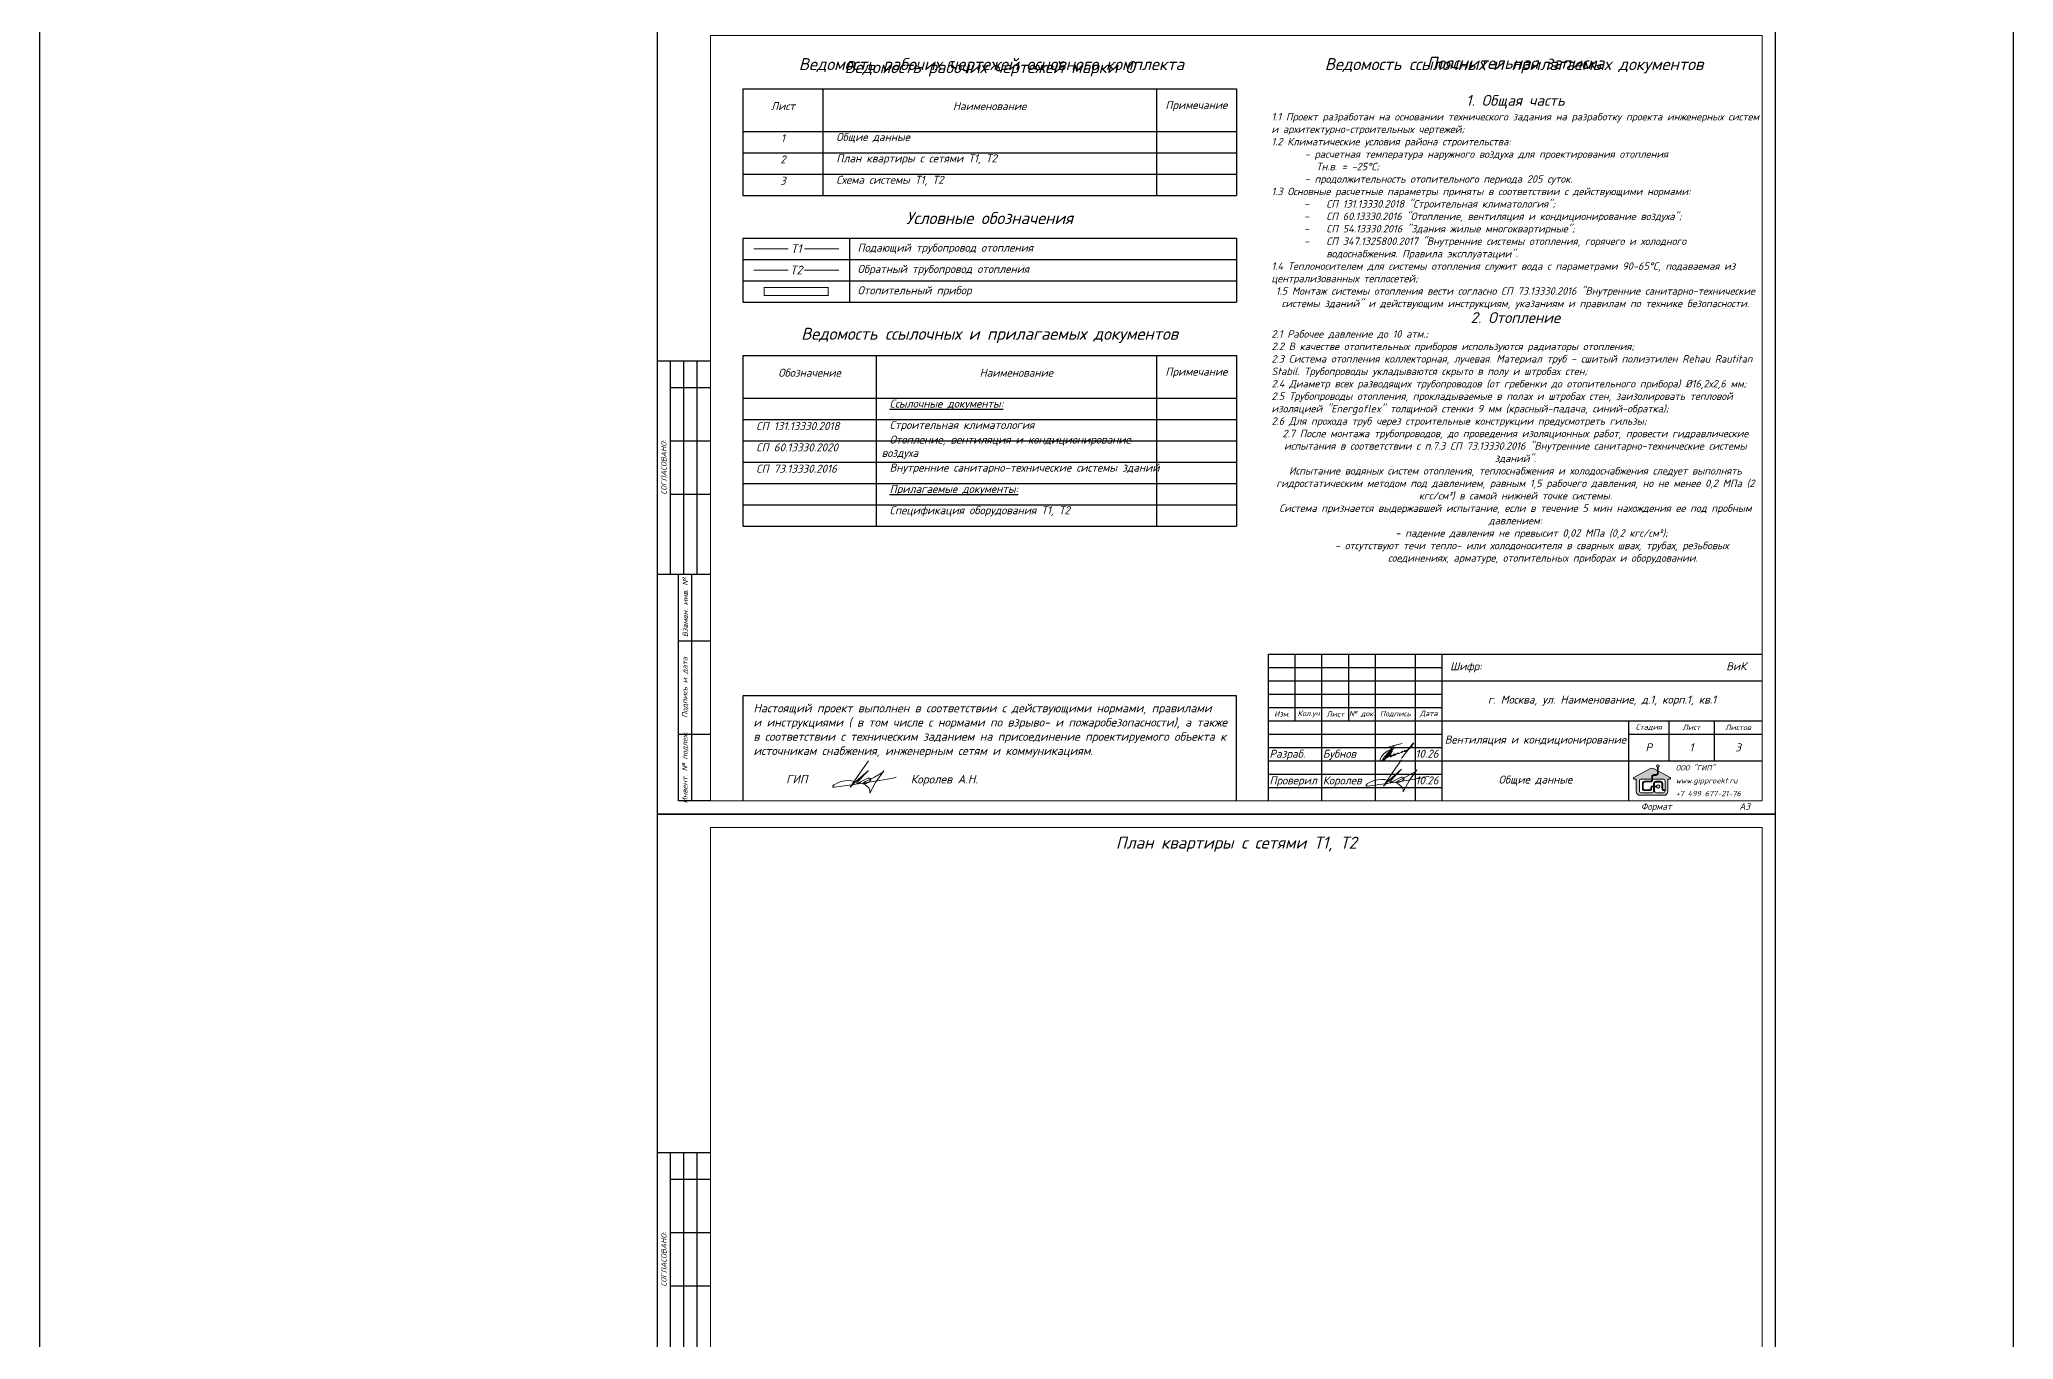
# Model space of a CAD drawing. Header units: millimetres. Extents: x 3082 to 230946, y 1570 to 312844.
# Drawn here: x 102330 to 139332, y 146739 to 171118 of the extents above; entities that cross this region are included whole.
import ezdxf
from ezdxf.enums import TextEntityAlignment as Align

# ---------------------------------------------------------------- set-up
doc = ezdxf.new("R2010")
doc.units = ezdxf.units.MM
for name, color, linetype, lineweight in [('A_K1', 14, 'Continuous', 0), ('A_T1', 1, 'Continuous', 0), ('Ramka', 7, 'Continuous', 0)]:
    doc.layers.add(name, color=color, linetype=linetype, lineweight=lineweight)
for name, color, linetype in [('FORMAT', 7, 'Continuous'), ('FORMATKA', 7, 'Continuous'), ('TEXT', 250, 'Continuous')]:
    doc.layers.add(name, color=color, linetype=linetype)
doc.styles.add('ls_200', font='isocpeui.ttf', dxfattribs={"height": 200})

# ---------------------------------------------------------------- blocks, each defined once
blk = doc.blocks.new('giplogo01')
h = blk.add_hatch(color=5)
h.dxf.hatch_style = 1
h.paths.add_polyline_path([(210, 2227), (435, 2227, 0.4142136), (576, 2368), (576, 2667), (236, 2849, 0.2504322), (-236, 2849), (-1953, 1931, 0.7804491), (-1908, 1752), (-1692, 1752), (-1692, 400, 0.4142136), (-1292, 0), (0, 0), (1292, 0, 0.4142136), (1692, 400), (1692, 1752), (1908, 1752, 0.7804491), (1953, 1931), (665, 2619), (665, 2368, -0.4142136), (435, 2138), (210, 2138, 0.4142136), (69, 1997), (69, 1752), (1182, 1752, -0.4142136), (1412, 1522), (1412, 594), (1288, 594, -0.4142136), (1147, 735), (1147, 1287, 0.4142136), (917, 1517), (408, 1517, 0.4142136), (178, 1287), (178, 1091), (267, 1091), (267, 1287, -0.4142136), (408, 1428), (917, 1428, -0.4142136), (1058, 1287), (1058, 735, 0.4142136), (1288, 505), (1412, 505, -0.4142136), (1182, 275), (497, 275, -0.4142136), (267, 505), (267, 802), (178, 802), (178, 506, -0.4142136), (-52, 276), (-1133, 276, -0.4142136), (-1363, 506), (-1363, 1522, -0.4142136), (-1133, 1752), (-20, 1752), (-20, 1997, -0.4142136)])
h.paths.add_polyline_path([(69, 1661), (69, 1752), (-20, 1752), (-20, 1661, -0.4142136), (-161, 1520), (-796, 1520, 0.4142136), (-1026, 1290), (-1026, 729, 0.4142136), (-796, 499), (-285, 499, 0.4142136), (-55, 729), (-55, 761, -0.4142136), (86, 902), (497, 902, 7.5648083), (497, 991), (86, 991, 0.4142136), (-144, 761), (-144, 729, -0.4142136), (-285, 588), (-796, 588, -0.4142136), (-937, 729), (-937, 1290, -0.4142136), (-796, 1431), (-161, 1431, 0.4142136)], flags=17)
h.paths.add_polyline_path([(576, 3014), (576, 2667), (665, 2619), (665, 3014, 6.0054408)])
at = {"color": 5}
for points in [[(-1956, 1929), (-236, 2849, -0.2504322), (236, 2849), (1953, 1931, -0.7804491), (1908, 1752), (1692, 1752), (1692, 400, -0.4142136), (1292, 0), (0, 0), (-1292, 0, -0.4142136), (-1692, 400), (-1692, 1752), (-1908, 1752, -0.7804491), (-1953, 1931), (-236, 2849, -0.2504322), (236, 2849), (1956, 1929)], [(1412, 594), (1288, 594, -0.4142136), (1147, 735), (1147, 1287, 0.4142136), (917, 1517), (408, 1517, 0.4142136), (178, 1287), (178, 1091), (267, 1091), (267, 1287, -0.4142136), (408, 1428), (917, 1428, -0.4142136), (1058, 1287), (1058, 735, 0.4142136), (1288, 505), (1412, 505, -0.4142136), (1182, 275), (497, 275, -0.4142136), (267, 505), (267, 802), (178, 802), (178, 506, -0.4142136), (-52, 276), (-1133, 276, -0.4142136), (-1363, 506), (-1363, 1522, -0.4142136), (-1133, 1752), (1182, 1752, -0.4142136), (1412, 1522), (1412, 594), (1377, 594)]]:
    blk.add_lwpolyline(points, format="xyb", dxfattribs=at)
blk.add_lwpolyline([(665, 3014), (665, 2368, -0.4142136), (435, 2138), (210, 2138, 0.4142136), (69, 1997), (69, 1661, -0.4142136), (-161, 1431), (-796, 1431, 0.4142136), (-937, 1290), (-937, 729, 0.4142136), (-796, 588), (-285, 588, 0.4142136), (-144, 729), (-144, 761, -0.4142136), (86, 991), (497, 991, -7.5648083), (497, 902), (86, 902, 0.4142136), (-55, 761), (-55, 729, -0.4142136), (-285, 499), (-796, 499, -0.4142136), (-1026, 729), (-1026, 1290, -0.4142136), (-796, 1520), (-161, 1520, 0.4142136), (-20, 1661), (-20, 1997, -0.4142136), (210, 2227), (435, 2227), (210, 2227), (435, 2227, 0.4142136), (576, 2368), (576, 3014), (576, 3014), (576, 3014, -6.0054408)], format="xyb", close=True, dxfattribs=at)
blk = doc.blocks.new('*U456')
at = {"linetype": 'Continuous'}
for points in [[(-20961, 8500), (-19961, 8500)], [(-20711, 4500), (-20711, 8500)], [(-20461, 4500), (-20461, 8500)], [(-20211, 4500), (-20211, 8500)], [(-20711, 8000), (-19961, 8000)], [(-20711, 7000), (-19961, 7000)], [(-20711, 6000), (-19961, 6000)], [(-20961, 4500), (-19961, 4500)], [(-20561, 250), (-20561, 4500)], [(-20561, 4500), (-19979, 4500)], [(-20311, 250), (-20311, 4500)], [(-20561, 3250), (-19961, 3250)], [(-20561, 1500), (-19961, 1500)], [(-19961, 250), (-20561, 250)]]:
    blk.add_lwpolyline(points, dxfattribs=at)
for points in [[(-9500, 250), (-9500, 3000), (-250, 3000)], [(-9000, 1750), (-9000, 3000)], [(-8500, 250), (-8500, 3000)], [(-8000, 1750), (-8000, 3000)], [(-7500, 250), (-7500, 3000)], [(-6750, 250), (-6750, 3000)], [(-6250, 250), (-6250, 3000)], [(-9500, 2750), (-6250, 2750)], [(-9500, 2500), (-6250, 2500)], [(-9500, 2250), (-6250, 2250)], [(-6250, 2500), (-250, 2500)], [(-9500, 2000), (-6250, 2000)], [(-9500, 1750), (-6250, 1750)], [(-9500, 1500), (-6250, 1500)], [(-6250, 1750), (-250, 1750)], [(-2750, 250), (-2750, 1750)], [(-2750, 1500), (-250, 1500)], [(-2000, 1750), (-2000, 1000)], [(-1150, 1750), (-1150, 1000)], [(-9500, 1250), (-6250, 1250)], [(-9500, 1000), (-6250, 1000)], [(-9500, 750), (-6250, 750)], [(-6250, 1000), (-250, 1000)], [(-9500, 500), (-6250, 500)]]:
    blk.add_lwpolyline(points)
at = {"layer": 'Ramka', "color": 7}
for points in [[(-20961, 0), (0, 0), (0, 14850), (-20961, 14850)], [(-19961, 250), (-250, 250), (-250, 14600), (-19961, 14600)]]:
    blk.add_lwpolyline(points, close=True, dxfattribs=at)
at = {"layer": 'Ramka', "color": 5, "lineweight": 9, "flags": 128}
for points in [[(-7318, 1226), (-7313, 1234), (-7153, 1284), (-6999, 1321), (-7149, 1284), (-7318, 1082), (-7329, 1066), (-7345, 1044), (-7356, 1028), (-7367, 1012), (-7371, 1004), (-7372, 1001), (-7374, 1000), (-7377, 992), (-7382, 985), (-7367, 1012), (-7351, 1036), (-7329, 1066), (-7296, 1096), (-7279, 1113), (-7262, 1130), (-7246, 1145), (-7234, 1157), (-7220, 1170), (-7200, 1190), (-7173, 1217), (-7157, 1236), (-7149, 1246), (-7146, 1250), (-7143, 1255), (-7173, 1217), (-7201, 1180), (-7232, 1145), (-7241, 1132), (-7248, 1124), (-7263, 1106), (-7270, 1097), (-7285, 1080), (-7293, 1070), (-7299, 1062), (-7308, 1051), (-7309, 1047), (-7316, 1033), (-7319, 1028), (-7324, 1021), (-7328, 1015), (-7331, 1012), (-7333, 1011), (-7326, 1025), (-7322, 1032), (-7317, 1039), (-7312, 1047), (-7304, 1057), (-7271, 1096), (-7253, 1118), (-7231, 1138), (-7214, 1154), (-7200, 1168), (-7193, 1174), (-7185, 1181), (-7179, 1186), (-7202, 1156), (-7214, 1139), (-7230, 1117), (-7245, 1097), (-7252, 1088), (-7257, 1081), (-7261, 1076), (-7264, 1071), (-7267, 1067), (-7273, 1060), (-7237, 1102), (-7227, 1110), (-7220, 1120), (-7216, 1125), (-7206, 1134), (-7244, 1079), (-7223, 1116), (-7216, 1131), (-7208, 1148), (-7207, 1161), (-7206, 1168), (-7207, 1174), (-7209, 1184), (-7210, 1188), (-7216, 1193), (-7220, 1194), (-7226, 1195), (-7234, 1195), (-7251, 1190), (-7263, 1185), (-7276, 1178), (-7287, 1172), (-7311, 1155), (-7326, 1143), (-7349, 1121), (-7367, 1099), (-7378, 1083), (-7383, 1078), (-7391, 1064), (-7404, 1041), (-7409, 1025), (-7410, 1017), (-7410, 1010), (-7407, 1001), (-7402, 997), (-7390, 996), (-7378, 997), (-7353, 1012), (-7337, 1021), (-7299, 1049), (-7276, 1065), (-7259, 1076), (-7243, 1082), (-7218, 1097), (-7205, 1102), (-7216, 1086), (-7223, 1076), (-7225, 1073), (-7225, 1071), (-7219, 1070), (-7212, 1073), (-7154, 1115), (-7129, 1134), (-7147, 1115), (-7157, 1103), (-7159, 1099), (-7159, 1095), (-7154, 1094), (-7148, 1096), (-7063, 1150), (-7072, 1139), (-7073, 1134), (-7072, 1132), (-7071, 1132), (-7066, 1132), (-7051, 1135), (-7031, 1146), (-7013, 1156), (-6999, 1164), (-6991, 1169), (-6988, 1174), (-6987, 1175), (-6990, 1177), (-6996, 1176), (-7000, 1173), (-7002, 1169), (-7004, 1164), (-7005, 1161), (-7004, 1159), (-6998, 1157), (-6991, 1159), (-6981, 1163), (-6961, 1172), (-6955, 1174), (-6949, 1179), (-6947, 1181), (-6944, 1185), (-6944, 1188), (-6947, 1189), (-6950, 1189), (-6953, 1187), (-6956, 1184), (-6957, 1179), (-6957, 1177), (-6955, 1174), (-6952, 1174), (-6948, 1172), (-6942, 1175), (-6937, 1177), (-6865, 1222), (-6846, 1238), (-6825, 1258), (-6810, 1278), (-6802, 1290), (-6779, 1333), (-6780, 1335), (-6812, 1307), (-6868, 1230), (-7002, 1054), (-7008, 1044)], [(-7009, 1018), (-7157, 803), (-7348, 521), (-7251, 622), (-7007, 838), (-7216, 622), (-7231, 586), (-7199, 595), (-7155, 624), (-7018, 692), (-6988, 692), (-6963, 683), (-6961, 662), (-6998, 615), (-7048, 595), (-7086, 591), (-7095, 608), (-7061, 631), (-6894, 713), (-6727, 809), (-6720, 826), (-6725, 827), (-6729, 823), (-6749, 783), (-6835, 675), (-6869, 621), (-6979, 413), (-6980, 466), (-7002, 512), (-7070, 568), (-7119, 591), (-7203, 612), (-7274, 630), (-7325, 644), (-7363, 648), (-7456, 642), (-7507, 632), (-7554, 615), (-7608, 591), (-7651, 566), (-7675, 540), (-7677, 527), (-7664, 519), (-7646, 523), (-7327, 566), (-6914, 627), (-6617, 680), (-6549, 695), (-6503, 702), (-6491, 709)]]:
    blk.add_lwpolyline(points, dxfattribs=at)
at = {"layer": 'A_K1', "xscale": 0.1741164628948324, "yscale": 0.1741164628948324, "zscale": 0.1741164628948324}
blk.add_blockref('giplogo01', (-2314, 351), dxfattribs=at)
at = {"layer": 'A_K1', "color": 5, "insert": (-1870, 625), "char_height": 100, "width": 1620.21, "attachment_point": 4, "line_spacing_factor": 1.45, "style": 'ls_200'}
blk.add_mtext('\\pxql;ООО "ГИП"\\Pwww.gipproekt.ru\\P+7 499 677-21-76', dxfattribs=at)
at = {"layer": 'Ramka', "lineweight": 9, "style": 'ls_200'}
for s, p in [('Разраб.', (-9485, 1055)), ('Бубнов', (-8485, 1055)), ('10.26', (-6750, 1055)), ('Проверил', (-9485, 555)), ('Королев', (-8485, 555)), ('10.26', (-6750, 555))]:
    blk.add_text(s, height=150, dxfattribs=at).set_placement(p)
at = {"layer": 'TEXT', "color": 0, "linetype": 'Continuous', "lineweight": 0, "char_height": 100, "attachment_point": 5, "rotation": 90, "style": 'ls_200'}
for s, insert, width in [('\\pxqc;СОГЛАСОВАНО:', (-20836, 6500), 4000), ('\\pxqc;Взамен. инв. №', (-20436, 3875), 1250), ('\\pxqc;Подпись и дата', (-20436, 2375), 1750), ('\\pxqc;Инвент. № подлеж.', (-20436, 875), 1250)]:
    blk.add_mtext(s, dxfattribs=dict(at, insert=insert, width=width))
at = {"layer": 'TEXT', "color": 0, "linetype": 'Continuous', "lineweight": 0, "style": 'ls_200'}
for s, insert, char_height, width, attachment_point in [('\\pxi1,ql;Шифр:                                                ВиК', (-6250, 2750), 150, 6000, 4), ('\\pxqc;Изм.', (-9250, 1875), 100, 500, 5), ('\\pxqc;Кол.уч', (-8750, 1875), 100, 500, 5), ('\\pxqc;Лист', (-8250, 1875), 100, 500, 5), ('№ док.', (-7750, 1875), 100, 500, 5), ('\\pxqc;Подпись', (-7125, 1875), 100, 750, 5), ('\\pxqc;Дата', (-6500, 1875), 100, 500, 5), ('\\pxqc;Стадия', (-2375, 1625), 100, 750, 5), ('\\pxqc;Лист', (-1575, 1625), 100, 850, 5), ('\\pxqc;Листов', (-700, 1625), 100, 900, 5), ('\\pxqc;Вентиляция и кондиционирование', (-6250, 1375), 150, 3500, 4), ('\\pxqc;Формат                А3', (-250, 125), 124.67, 2500, 6)]:
    blk.add_mtext(s, dxfattribs=dict(at, insert=insert, char_height=char_height, width=width, attachment_point=attachment_point))
blk = doc.blocks.new('*U490')
at = {"layer": 'FORMATKA', "lineweight": 0, "insert": (0, 0), "char_height": 150, "width": 6000, "attachment_point": 5, "style": 'ls_200'}
blk.add_mtext('\\pxqc;{\\C0;г. Москва, ул. Наименование, д.1, корп.1, кв.1}', dxfattribs=at)
blk = doc.blocks.new('*U491')
at = {"color": 0, "linetype": 'ByBlock', "lineweight": -2, "transparency": 16777216}
blk.add_blockref('*U490', (0, 0), dxfattribs=at)
blk = doc.blocks.new('*U446')
at = {"linetype": 'Continuous'}
for points in [[(-20961, 8500), (-19961, 8500)], [(-20711, 4500), (-20711, 8500)], [(-20461, 4500), (-20461, 8500)], [(-20211, 4500), (-20211, 8500)], [(-20711, 8000), (-19961, 8000)], [(-20711, 7000), (-19961, 7000)], [(-20711, 6000), (-19961, 6000)], [(-20961, 4500), (-19961, 4500)], [(-20561, 250), (-20561, 4500)], [(-20561, 4500), (-19979, 4500)], [(-20311, 250), (-20311, 4500)], [(-20561, 3250), (-19961, 3250)], [(-20561, 1500), (-19961, 1500)], [(-19961, 250), (-20561, 250)]]:
    blk.add_lwpolyline(points, dxfattribs=at)
for points in [[(-9500, 250), (-9500, 3000), (-250, 3000)], [(-9000, 1750), (-9000, 3000)], [(-8500, 250), (-8500, 3000)], [(-8000, 1750), (-8000, 3000)], [(-7500, 250), (-7500, 3000)], [(-6750, 250), (-6750, 3000)], [(-6250, 250), (-6250, 3000)], [(-9500, 2750), (-6250, 2750)], [(-9500, 2500), (-6250, 2500)], [(-9500, 2250), (-6250, 2250)], [(-6250, 2500), (-250, 2500)], [(-9500, 2000), (-6250, 2000)], [(-9500, 1750), (-6250, 1750)], [(-9500, 1500), (-6250, 1500)], [(-6250, 1750), (-250, 1750)], [(-2750, 250), (-2750, 1750)], [(-2750, 1500), (-250, 1500)], [(-2000, 1750), (-2000, 1000)], [(-1150, 1750), (-1150, 1000)], [(-9500, 1250), (-6250, 1250)], [(-9500, 1000), (-6250, 1000)], [(-9500, 750), (-6250, 750)], [(-6250, 1000), (-250, 1000)], [(-9500, 500), (-6250, 500)]]:
    blk.add_lwpolyline(points)
at = {"layer": 'Ramka', "color": 7}
for points in [[(-20961, 0), (0, 0), (0, 14850), (-20961, 14850)], [(-19961, 250), (-250, 250), (-250, 14600), (-19961, 14600)]]:
    blk.add_lwpolyline(points, close=True, dxfattribs=at)
at = {"layer": 'Ramka', "color": 5, "lineweight": 9, "flags": 128}
for points in [[(-7318, 1226), (-7313, 1234), (-7153, 1284), (-6999, 1321), (-7149, 1284), (-7318, 1082), (-7329, 1066), (-7345, 1044), (-7356, 1028), (-7367, 1012), (-7371, 1004), (-7372, 1001), (-7374, 1000), (-7377, 992), (-7382, 985), (-7367, 1012), (-7351, 1036), (-7329, 1066), (-7296, 1096), (-7279, 1113), (-7262, 1130), (-7246, 1145), (-7234, 1157), (-7220, 1170), (-7200, 1190), (-7173, 1217), (-7157, 1236), (-7149, 1246), (-7146, 1250), (-7143, 1255), (-7173, 1217), (-7201, 1180), (-7232, 1145), (-7241, 1132), (-7248, 1124), (-7263, 1106), (-7270, 1097), (-7285, 1080), (-7293, 1070), (-7299, 1062), (-7308, 1051), (-7309, 1047), (-7316, 1033), (-7319, 1028), (-7324, 1021), (-7328, 1015), (-7331, 1012), (-7333, 1011), (-7326, 1025), (-7322, 1032), (-7317, 1039), (-7312, 1047), (-7304, 1057), (-7271, 1096), (-7253, 1118), (-7231, 1138), (-7214, 1154), (-7200, 1168), (-7193, 1174), (-7185, 1181), (-7179, 1186), (-7202, 1156), (-7214, 1139), (-7230, 1117), (-7245, 1097), (-7252, 1088), (-7257, 1081), (-7261, 1076), (-7264, 1071), (-7267, 1067), (-7273, 1060), (-7237, 1102), (-7227, 1110), (-7220, 1120), (-7216, 1125), (-7206, 1134), (-7244, 1079), (-7223, 1116), (-7216, 1131), (-7208, 1148), (-7207, 1161), (-7206, 1168), (-7207, 1174), (-7209, 1184), (-7210, 1188), (-7216, 1193), (-7220, 1194), (-7226, 1195), (-7234, 1195), (-7251, 1190), (-7263, 1185), (-7276, 1178), (-7287, 1172), (-7311, 1155), (-7326, 1143), (-7349, 1121), (-7367, 1099), (-7378, 1083), (-7383, 1078), (-7391, 1064), (-7404, 1041), (-7409, 1025), (-7410, 1017), (-7410, 1010), (-7407, 1001), (-7402, 997), (-7390, 996), (-7378, 997), (-7353, 1012), (-7337, 1021), (-7299, 1049), (-7276, 1065), (-7259, 1076), (-7243, 1082), (-7218, 1097), (-7205, 1102), (-7216, 1086), (-7223, 1076), (-7225, 1073), (-7225, 1071), (-7219, 1070), (-7212, 1073), (-7154, 1115), (-7129, 1134), (-7147, 1115), (-7157, 1103), (-7159, 1099), (-7159, 1095), (-7154, 1094), (-7148, 1096), (-7063, 1150), (-7072, 1139), (-7073, 1134), (-7072, 1132), (-7071, 1132), (-7066, 1132), (-7051, 1135), (-7031, 1146), (-7013, 1156), (-6999, 1164), (-6991, 1169), (-6988, 1174), (-6987, 1175), (-6990, 1177), (-6996, 1176), (-7000, 1173), (-7002, 1169), (-7004, 1164), (-7005, 1161), (-7004, 1159), (-6998, 1157), (-6991, 1159), (-6981, 1163), (-6961, 1172), (-6955, 1174), (-6949, 1179), (-6947, 1181), (-6944, 1185), (-6944, 1188), (-6947, 1189), (-6950, 1189), (-6953, 1187), (-6956, 1184), (-6957, 1179), (-6957, 1177), (-6955, 1174), (-6952, 1174), (-6948, 1172), (-6942, 1175), (-6937, 1177), (-6865, 1222), (-6846, 1238), (-6825, 1258), (-6810, 1278), (-6802, 1290), (-6779, 1333), (-6780, 1335), (-6812, 1307), (-6868, 1230), (-7002, 1054), (-7008, 1044)], [(-7009, 1018), (-7157, 803), (-7348, 521), (-7251, 622), (-7007, 838), (-7216, 622), (-7231, 586), (-7199, 595), (-7155, 624), (-7018, 692), (-6988, 692), (-6963, 683), (-6961, 662), (-6998, 615), (-7048, 595), (-7086, 591), (-7095, 608), (-7061, 631), (-6894, 713), (-6727, 809), (-6720, 826), (-6725, 827), (-6729, 823), (-6749, 783), (-6835, 675), (-6869, 621), (-6979, 413), (-6980, 466), (-7002, 512), (-7070, 568), (-7119, 591), (-7203, 612), (-7274, 630), (-7325, 644), (-7363, 648), (-7456, 642), (-7507, 632), (-7554, 615), (-7608, 591), (-7651, 566), (-7675, 540), (-7677, 527), (-7664, 519), (-7646, 523), (-7327, 566), (-6914, 627), (-6617, 680), (-6549, 695), (-6503, 702), (-6491, 709)]]:
    blk.add_lwpolyline(points, dxfattribs=at)
at = {"layer": 'A_K1', "xscale": 0.1741164628948324, "yscale": 0.1741164628948324, "zscale": 0.1741164628948324}
blk.add_blockref('giplogo01', (-2314, 351), dxfattribs=at)
at = {"layer": 'A_K1', "color": 5, "insert": (-1870, 625), "char_height": 100, "width": 1620.21, "attachment_point": 4, "line_spacing_factor": 1.45, "style": 'ls_200'}
blk.add_mtext('\\pxql;ООО "ГИП"\\Pwww.gipproekt.ru\\P+7 499 677-21-76', dxfattribs=at)
at = {"layer": 'Ramka', "lineweight": 9, "style": 'ls_200'}
for s, p in [('Разраб.', (-9485, 1055)), ('Бубнов', (-8485, 1055)), ('10.26', (-6750, 1055)), ('Проверил', (-9485, 555)), ('Королев', (-8485, 555)), ('10.26', (-6750, 555))]:
    blk.add_text(s, height=150, dxfattribs=at).set_placement(p)
at = {"layer": 'TEXT', "color": 0, "linetype": 'Continuous', "lineweight": 0, "char_height": 100, "attachment_point": 5, "rotation": 90, "style": 'ls_200'}
for s, insert, width in [('\\pxqc;СОГЛАСОВАНО:', (-20836, 6500), 4000), ('\\pxqc;Взамен. инв. №', (-20436, 3875), 1250), ('\\pxqc;Подпись и дата', (-20436, 2375), 1750), ('\\pxqc;Инвент. № подлеж.', (-20436, 875), 1250)]:
    blk.add_mtext(s, dxfattribs=dict(at, insert=insert, width=width))
at = {"layer": 'TEXT', "color": 0, "linetype": 'Continuous', "lineweight": 0, "style": 'ls_200'}
for s, insert, char_height, width, attachment_point in [('\\pxi1,ql;Шифр:                                             ВиК.СО', (-6250, 2750), 150, 6000, 4), ('\\pxqc;Изм.', (-9250, 1875), 100, 500, 5), ('\\pxqc;Кол.уч', (-8750, 1875), 100, 500, 5), ('\\pxqc;Лист', (-8250, 1875), 100, 500, 5), ('№ док.', (-7750, 1875), 100, 500, 5), ('\\pxqc;Подпись', (-7125, 1875), 100, 750, 5), ('\\pxqc;Дата', (-6500, 1875), 100, 500, 5), ('\\pxqc;Стадия', (-2375, 1625), 100, 750, 5), ('\\pxqc;Лист', (-1575, 1625), 100, 850, 5), ('\\pxqc;Листов', (-700, 1625), 100, 900, 5), ('\\pxqc;Вентиляция и кондиционирование', (-6250, 1375), 150, 3500, 4), ('\\pxqc;Формат                А3', (-250, 125), 124.67, 2500, 6)]:
    blk.add_mtext(s, dxfattribs=dict(at, insert=insert, char_height=char_height, width=width, attachment_point=attachment_point))

msp = doc.modelspace()

# ---------------------------------------------------------------- linework, layer by layer
at = {"color": 6}
msp.add_lwpolyline([(102330.2, 170754.5), (102330.2, 1570.2), (139332.3, 1570.2), (139332.3, 189770.2), (102330.2, 189770.2), (102330.2, 189770.2), (102330.2, 170754.5)], close=True, dxfattribs=at)
for points in [[(115515.2, 170193.9), (124765.2, 170193.9)], [(115515.2, 170193.9), (115515.2, 168193.9)], [(117015.2, 170193.9), (117015.2, 168193.9)], [(123265.2, 170193.9), (123265.2, 168193.9)], [(124765.2, 170193.9), (124765.2, 168193.9)], [(115515.2, 169393.9), (124765.2, 169393.9)], [(115515.2, 168993.9), (124765.2, 168993.9)], [(115515.2, 168593.9), (124765.2, 168593.9)], [(115515.2, 168193.9), (124765.2, 168193.9)], [(115514.9, 167393.7), (115514.9, 166193.7)], [(115514.9, 167393.7), (124764.9, 167393.7)], [(117514.9, 167393.7), (117514.9, 166193.7)], [(124764.9, 167393.7), (124764.9, 166193.7)], [(115514.9, 166993.7), (124764.9, 166993.7)], [(115514.9, 166593.7), (124764.9, 166593.7)], [(115514.9, 166193.7), (124764.9, 166193.7)], [(115515.2, 165193.9), (124765.2, 165193.9)], [(115515.2, 165193.9), (115515.2, 161993.9)], [(118015.2, 165193.9), (118015.2, 161993.9)], [(123265.2, 165193.9), (123265.2, 161993.9)], [(124765.2, 165193.9), (124765.2, 161993.9)], [(115515.2, 164393.9), (124765.2, 164393.9)], [(115515.2, 163993.9), (124765.2, 163993.9)], [(115515.2, 163593.9), (124765.2, 163593.9)], [(115515.2, 163193.9), (124765.2, 163193.9)], [(115515.2, 162793.9), (124765.2, 162793.9)], [(115515.2, 162393.9), (124765.2, 162393.9)], [(115515.2, 161993.9), (124765.2, 161993.9)], [(124764.9, 156843.7), (124764.9, 158808.7), (115514.9, 158808.7), (115514.9, 156843.7)], [(124764.9, 156843.7), (124764.9, 158808.7), (115514.9, 158808.7), (115514.9, 156843.7)]]:
    msp.add_lwpolyline(points)
at = {"color": 5, "lineweight": 9, "flags": 128}
msp.add_lwpolyline([(117867.6, 157592), (117719, 157376.6), (117528.5, 157094.3), (117625.1, 157195.5), (117868.9, 157411.5), (117660.7, 157195.5), (117645, 157159.3), (117677.6, 157168.3), (117721.6, 157197.4), (117858.8, 157265.3), (117888.5, 157265.8), (117913.8, 157256.4), (117915.7, 157235.8), (117878.2, 157188.9), (117828.5, 157168.3), (117790.1, 157164.6), (117781.6, 157181.4), (117815.4, 157204.9), (117982.2, 157286.5), (118149.6, 157382.8), (118155.9, 157399.5), (118151.4, 157400.3), (118147.6, 157396.7), (118127.7, 157357), (118041.5, 157248.1), (118007.3, 157195), (117897.4, 156986.9), (117896.4, 157039.7), (117874.2, 157085.9), (117806.8, 157141.4), (117757.8, 157164.5), (117673.7, 157185.2), (117602.2, 157203.5), (117551.2, 157217.6), (117513, 157221.7), (117420.3, 157216), (117369.6, 157205.8), (117322.5, 157188.2), (117268.4, 157164.7), (117225.3, 157139.8), (117201.5, 157113.8), (117199.8, 157100.6), (117212, 157092.8), (117230.8, 157096.1), (117549.6, 157139.3), (117962.2, 157200.5), (118258.9, 157253.4), (118326.9, 157268.7), (118372.9, 157275.9), (118385.5, 157282.5)], dxfattribs=at)
at = {"layer": 'A_T1', "const_width": 20}
for points in [[(115714.9, 167193.7), (116364.9, 167193.7)], [(116664.9, 167193.7), (117314.9, 167193.7)], [(115914.9, 166468.7), (117114.9, 166468.7), (117114.9, 166318.7), (115914.9, 166318.7), (115914.9, 166468.7)]]:
    msp.add_lwpolyline(points, dxfattribs=at)
at = {"layer": 'A_T1', "color": 5, "const_width": 20}
for points in [[(115714.9, 166793.7), (116364.9, 166793.7)], [(116664.9, 166793.7), (117314.9, 166793.7)]]:
    msp.add_lwpolyline(points, dxfattribs=at)
at = {"layer": 'FORMAT'}
for points in [[(113909.6, 156593.7), (134870.1, 156593.7), (134870.1, 171443.7), (113909.6, 171443.7)], [(113909.6, 156593.7), (134870.1, 156593.7), (134870.1, 171443.7), (113909.6, 171443.7)], [(113909.6, 141743.7), (134870.1, 141743.7), (134870.1, 156593.7), (113909.6, 156593.7)], [(113909.6, 141743.7), (134870.1, 141743.7), (134870.1, 156593.7), (113909.6, 156593.7)]]:
    msp.add_lwpolyline(points, close=True, dxfattribs=at)

# ---------------------------------------------------------------- block references
msp.add_blockref('*U491', (131620.1, 158718.7))
for name, p in [('*U456', (134870.1, 156593.7)), ('*U446', (134870.1, 141743.7))]:
    msp.add_blockref(name, p, dxfattribs=at)

# ---------------------------------------------------------------- texts
at = {"color": 7, "lineweight": 0, "style": 'ls_200'}
for s, p in [('Ведомость рабочих чертежей основного комплекта', (120173.9, 170768.7)), ('Ведомость ссылочных и прилагаемых документов', (129970.1, 170768.7))]:
    msp.add_text(s, height=226, dxfattribs=at).set_placement(p, align=Align.TOP_CENTER)
at = {"color": 7, "linetype": 'ByBlock', "lineweight": 0, "insert": (125422.9, 170791.5), "char_height": 140, "width": 9144.35, "attachment_point": 1, "style": 'ls_200'}
msp.add_mtext('\\pxqc;{\\H1.60714x;\\C256;Пояснительная записка\\P\\H0.90322x;\\P1. Общая часть\\H0.82667x;\\P\\pq*;\\H0.83333x;1.1 Проект разработан на основании технического задания на разработку проекта инженерных систем и архитектурно-строительных чертежей;\\P1.2 Климатические условия района строительства:\\P       - расчетная температура наружного воздуха для проектирования отопления\\P\\pi6;Тн.в. = -25%%DС;\\P\\pi0;       - продолжительность отопительного периода 205 суток.\\P1.3 Основные расчетные параметры приняты в соответствии с действующими нормами:\\P\\pi-3,l7.34848,t7.34848;\\C0;-^IСП 131.13330.2018\\C256; "\\C0;Строительная климатология\\C256;";\\P\\C0;-^IСП 60.13330.2016\\C256; "\\C0;Отопление, вентиляция и кондиционирование воздуха\\C256;"; \\P\\C0;-^IСП 54.13330.2016\\C256; "\\C0;Здания жилые многоквартирные\\C256;"; \\P\\C0;-^IСП 347.1325800.2017\\C256; "\\C0;Внутренние системы отопления, горячего и холодного водоснабжения. Правила эксплуатации\\C256;".\\P\\pi0,l0,tz;1.4 Теплоносителем для системы отопления служит вода с параметрами 90-65%%DС, подаваемая из централизованных теплосетей;\\P1.5 Монтаж системы отопления вести согласно СП 73.13330.2016 }"Внутренние санитарно-технические системы зданий"{\\C256; и действующим инструкциям, указаниям и правилам по технике безопасности.\\P\\pqc;\\H1.45162x;2. Отопление\\fISOCPEUR|b1|i1|c204|p34;\\P\\pq*;\\fISOCPEUR|b0|i1|c204|p34;\\H0.68888x;2.1 Рабочее давление до 10 атм.;\\P2.2 В качестве отопительных приборов используются \\H1.00001x;радиаторы отопления\\H0.99998x;;\\P\\H0.99999x;2.3 Система отопления коллекторная, лучевая. Материал труб - сшитый полиэтилен Rehau Rautitan Stabil. Трубопроводы укладываются скрыто в полу и штробах стен;\\P2.4 Диаметр всех разводящих трубопроводов (от гребенки до отопительного прибора) %%C16,2х2,6 мм;\\P2.5 Трубопроводы отопления, прокладываемые в полах и штробах стен, заизолировать тепловой изоляцией "Energoflex" толщиной стенки 9 мм (красный-падача, синий-обратка);\\P2.6 Для прохода труб через строительные конструкции предусмотреть гильзы;\\P2.7 После монтажа трубопроводов, до проведения изоляционных работ, провести гидравлические испытания в соответствии с п.7.3 СП 73.13330.2016 "}Внутренние санитарно-технические системы зданий"{\\H0.99997x;\\C256;.\\P\\H1.00003x;Испытание водяных систем отопления, теплоснабжения и холодоснабжения следует выполнять гидростатическим методом под давлением, равным 1,5 рабочего давления, но не менее 0,2 МПа (2 кгс/см²) в самой нижней точке системы.\\PСистема признается выдержавшей испытание, если в течение 5 мин нахождения ее под пробным давлением:\\P\\pi-3,l7.34848,t7.34848;-^Iпадение давления не превысит 0,02 МПа (0,2 кгс/см²);\\P-^Iотсутствуют течи тепло- или холодоносителя в сварных швах, трубах, резьбовых соединениях, арматуре, отопительных приборах и оборудовании.}', dxfattribs=at)
at = {"color": 7, "linetype": 'ByBlock', "lineweight": 9, "insert": (115713, 158660.2), "char_height": 160, "width": 8856.233, "attachment_point": 1, "style": 'ls_200'}
msp.add_mtext('Настоящий проект выполнен в соответствии с действующими нормами, правилами  и инструкциями ( в том числе с нормами по взрыво- и пожаробезопасности), а также в соответствии с техническим заданием на присоединение проектируемого объекта к источникам снабжения, инженерным сетям и коммуникациям.\\P\\P      ГИП                   Королев А.Н.                                                                          ', dxfattribs=at)
at = {"layer": 'A_T1', "lineweight": 0, "style": 'ls_200'}
msp.add_text('Т1', height=165, dxfattribs=at).set_placement((116514.9, 167193.7), align=Align.MIDDLE_CENTER)
at = {"layer": 'A_T1', "color": 5, "lineweight": 0, "style": 'ls_200'}
msp.add_text('Т2', height=165, dxfattribs=at).set_placement((116514.9, 166793.7), align=Align.MIDDLE_CENTER)
at = {"layer": 'Ramka', "lineweight": 0, "style": 'ls_200'}
msp.add_text('План квартиры с сетями Т1, Т2', height=225, dxfattribs=at).set_placement((124764.9, 156056.4), align=Align.MIDDLE_CENTER)
at = {"layer": 'TEXT', "color": 0, "linetype": 'Continuous', "lineweight": 0, "attachment_point": 4, "style": 'ls_200'}
for s, insert, char_height, width in [('\\pxqc;Ведомость рабочих чертежей марки О', (115514.9, 170568.7), 225, 9250), ('\\pxqc;Условные обозначения', (115514.9, 167768.7), 225, 9250), ('\\pxi1,ql;Подающий трубопровод отопления', (117514.9, 167193.7), 150, 7250), ('\\pxi1,ql;Обратный трубопровод отопления', (117514.9, 166793.7), 150, 7250), ('\\pxi1,ql;Отопительный прибор', (117514.9, 166393.7), 150, 7250), ('\\pxqc;Ведомость ссылочных и прилагаемых документов', (115514.9, 165568.7), 225, 9250), ('\\pxqc;Р', (132120.1, 157843.7), 150, 750), ('\\pxqc;1', (132870.1, 157843.7), 150, 850), ('\\pxqc;3', (133720.1, 157843.7), 150, 900), ('\\pxqc;Общие данные', (128620.1, 157218.7), 150, 3500)]:
    msp.add_mtext(s, dxfattribs=dict(at, insert=insert, char_height=char_height, width=width))
at = {"layer": 'TEXT', "char_height": 150, "attachment_point": 4, "style": 'ls_200'}
for s, insert, width in [('\\pxqc;Лист', (115515.2, 169868.9), 1500), ('\\pxqc;Наименование', (117015.2, 169868.9), 6250), ('\\pxqc;Примечание', (123265.2, 169868.9), 1500), ('\\pxqc;1', (115515.2, 169268.9), 1500), ('\\pxi1,ql;Общие данные', (117115.2, 169268.9), 6050), ('\\pxqc;2', (115515.2, 168868.9), 1500), ('\\pxi1,ql;План квартиры с сетями Т1, Т2', (117115.2, 168868.9), 6050), ('\\pxqc;3', (115515.2, 168468.9), 1500), ('\\pxi1,ql;Схема системы Т1, Т2', (117115.2, 168468.9), 6050), ('\\pxqc;Обозначение', (115515.2, 164868.9), 2500), ('\\pxqc;Наименование', (118015.2, 164868.9), 5250), ('\\pxqc;Примечание', (123265.2, 164868.9), 1500), ('\\pxi1,ql;{\\LСсылочные документы:}', (118115.2, 164268.9), 5050), ('\\pxi1,ql;СП 131.13330.2018', (115615.2, 163868.9), 2300), ('\\pxi1,ql;Строительная климатология', (118115.2, 163868.9), 5050), ('\\pxi1,ql;Отопление, вентиляция и кондиционирование воздуха', (118115.2, 163468.9), 5050), ('\\pxi1,ql;СП 60.13330.2020', (115615.2, 163468.9), 2300), ('\\pxi1,ql;СП 73.13330.2016', (115615.2, 163068.9), 2300), ('\\pxi1,ql;Внутренние санитарно-технические системы зданий', (118115.2, 163068.9), 5050), ('\\pxi1,ql;{\\LПрилагаемые документы:}', (118115.2, 162668.9), 5050), ('\\pxi1,ql;Спецификация оборудования Т1, Т2', (118115.2, 162268.9), 5050)]:
    msp.add_mtext(s, dxfattribs=dict(at, insert=insert, width=width))

doc.saveas('drawing.dxf')
